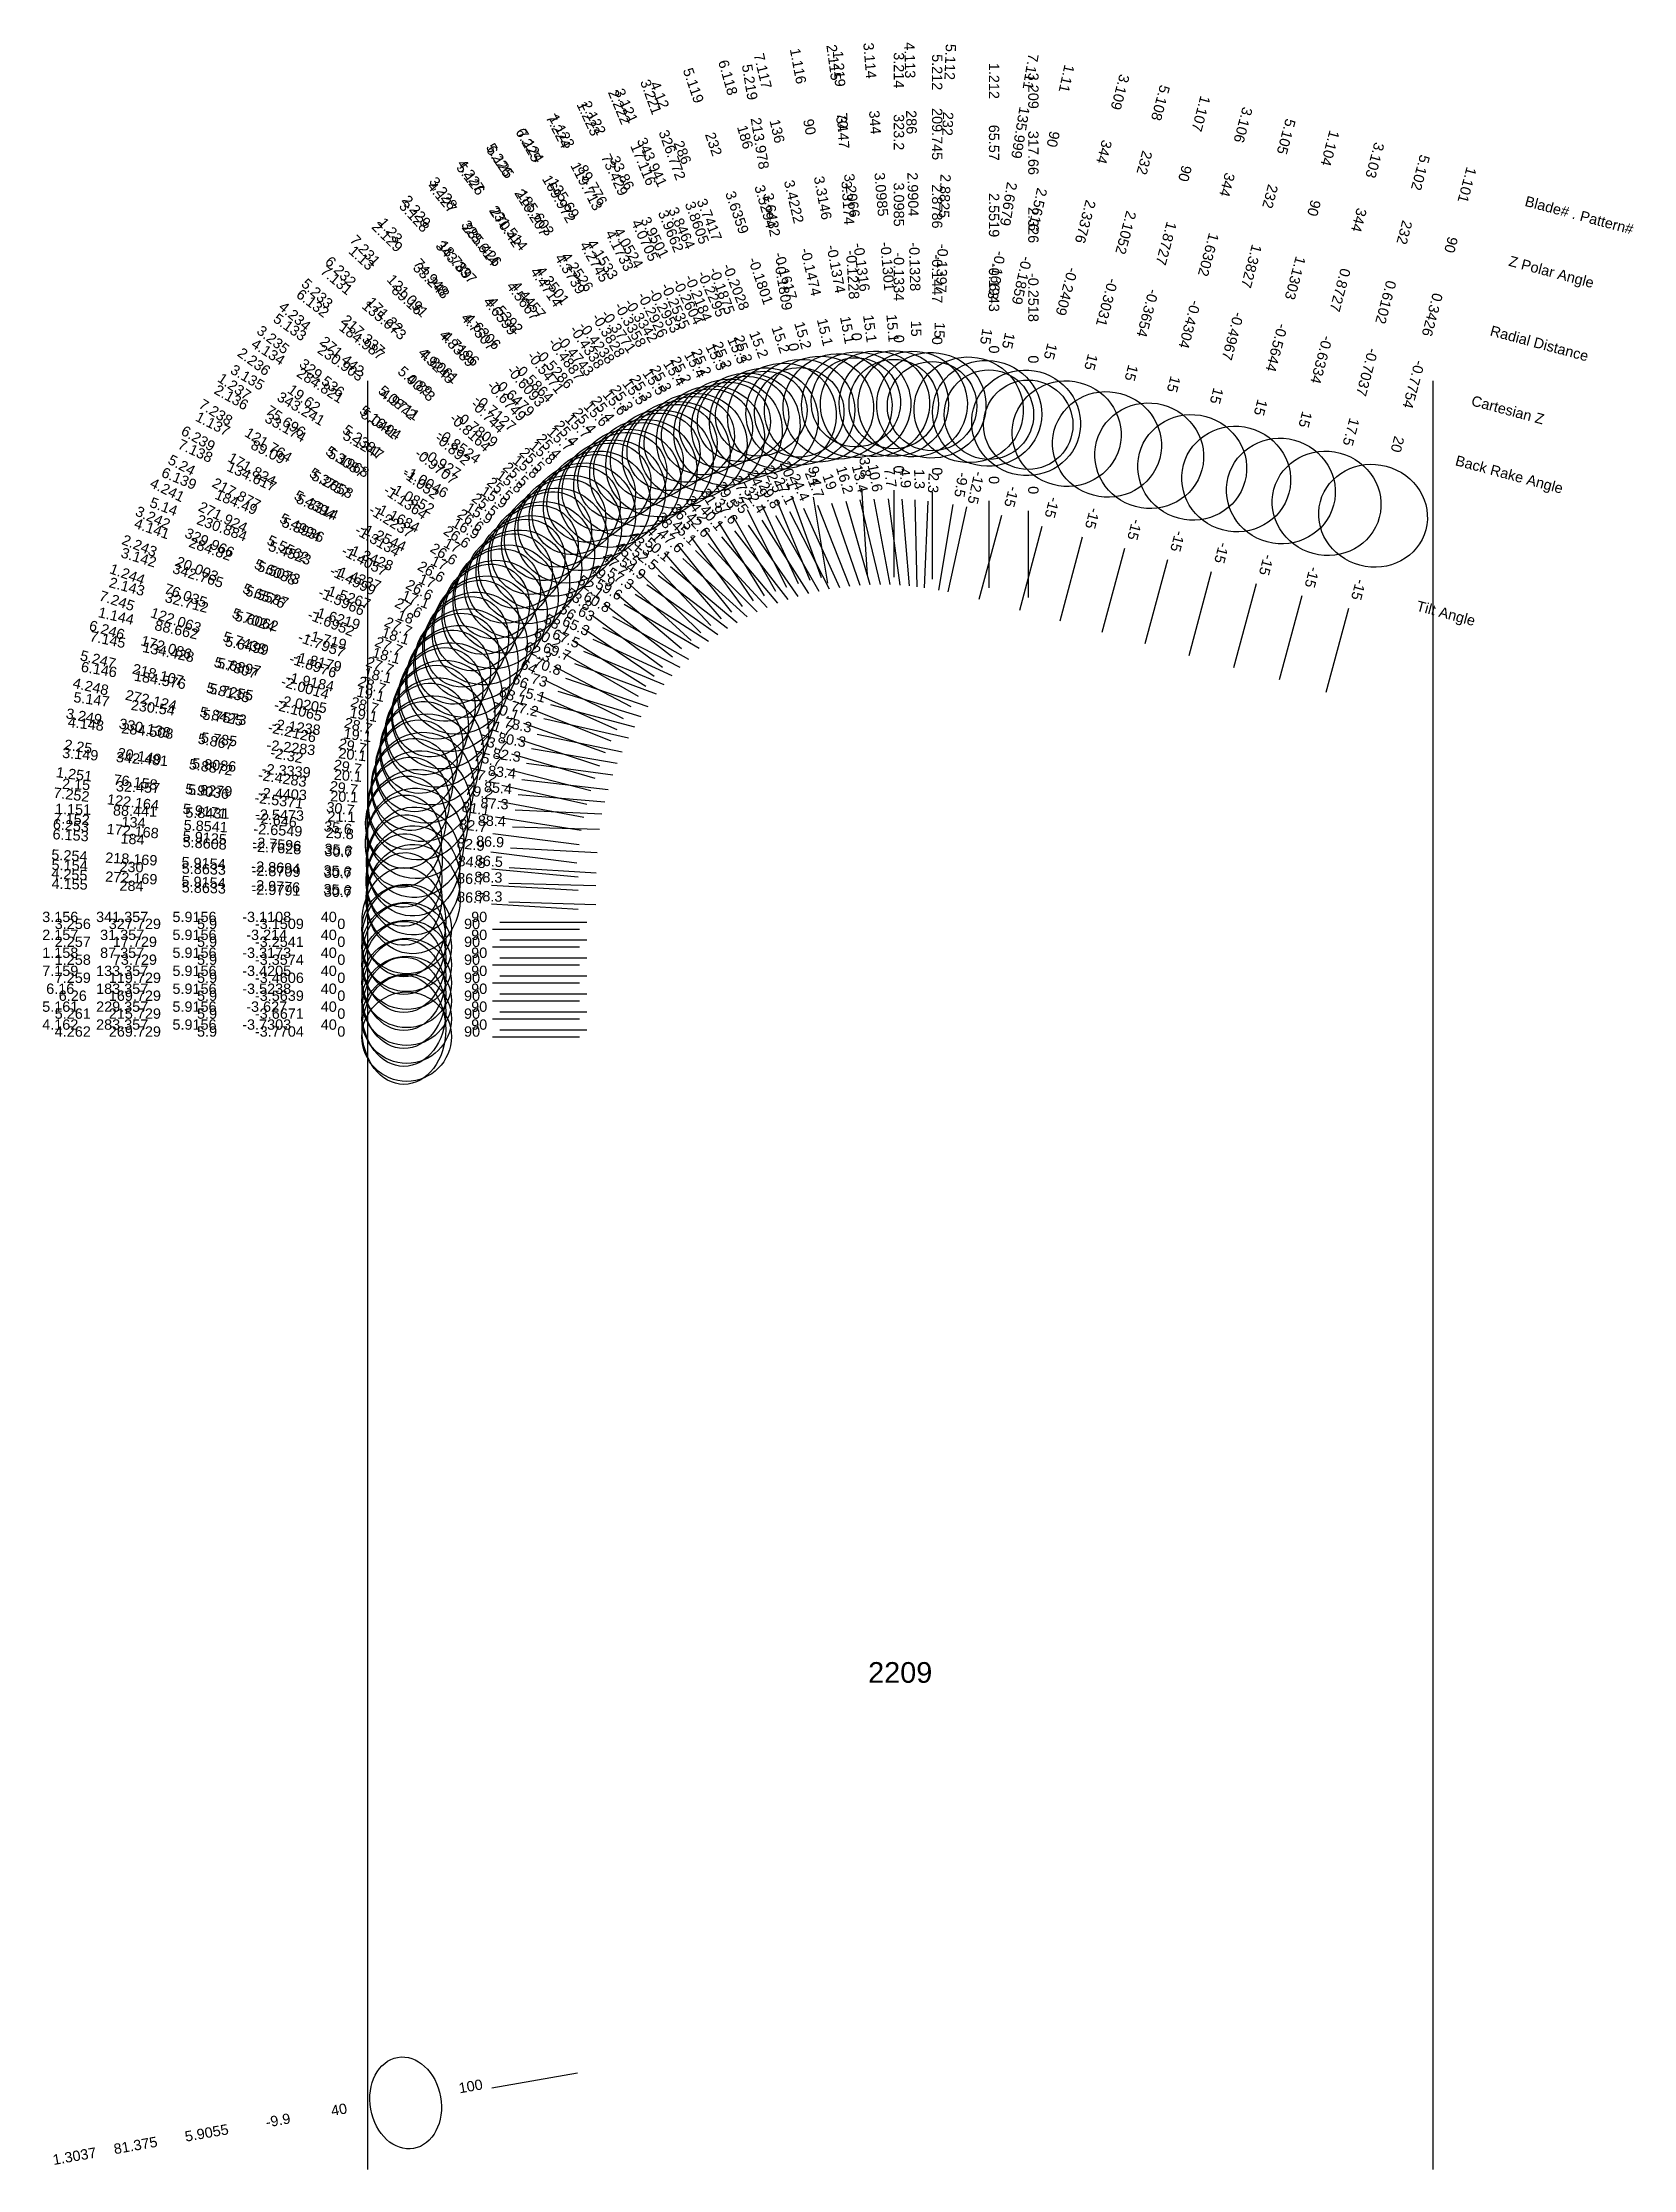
# Model space of a CAD drawing. Header units: inches. Extents: x 28 to 37.2, y 7.7 to 19.9.
import ezdxf
from ezdxf.enums import TextEntityAlignment as Align

# ---------------------------------------------------------------- set-up
doc = ezdxf.new("R2010")
doc.units = ezdxf.units.IN
doc.header["$MEASUREMENT"] = 0
for name, color, linetype, true_color in [('Blade_1', 30, 'Continuous', 0xff7f00), ('Blade_2', 7, 'Continuous', 0xcccc00), ('Blade_3', 7, 'Continuous', 0x00cc00), ('Blade_4', 7, 'Continuous', 0x00cccc), ('Blade_5', 7, 'Continuous', 0x0066cc), ('Blade_6', 190, 'Continuous', 0x7f00ff), ('Blade_7', 7, 'Continuous', 0xcc00cc)]:
    doc.layers.add(name, color=color, linetype=linetype, true_color=true_color)
doc.styles.get("Standard").update_dxf_attribs({"font": 'arial.ttf'})

msp = doc.modelspace()

# ---------------------------------------------------------------- linework, layer by layer
for p, q in [((29.875, 18), (29.875, 7.718)), ((36, 18), (36, 7.718))]:
    msp.add_line(p, q)
at = {"layer": 'Blade_1'}
for p, q in [((32.715, 17.384), (32.748, 16.885)), ((32.141, 17.29), (32.351, 16.836)), ((32.787, 17.32), (32.879, 16.829)), ((33.319, 17.276), (33.211, 16.788)), ((33.448, 17.311), (33.448, 16.811)), ((32.221, 17.226), (32.47, 16.792)), ((31.58, 17.011), (31.908, 16.633)), ((33.985, 17.102), (33.855, 16.619)), ((31.688, 16.98), (32.057, 16.643)), ((34.727, 16.903), (34.598, 16.42)), ((35.515, 16.692), (35.385, 16.209)), ((31.109, 16.582), (31.523, 16.302)), ((31.226, 16.582), (31.671, 16.355)), ((30.771, 16.033), (31.241, 15.863)), ((30.888, 16.06), (31.375, 15.949)), ((30.708, 15.437), (31.208, 15.423)), ((30.596, 15.399), (31.092, 15.335)), ((30.636, 14.683), (31.136, 14.683)), ((30.594, 14.643), (31.094, 14.643)), ((30.59, 8.187), (31.083, 8.274))]:
    msp.add_line(p, q, dxfattribs=at)
for centre, major_axis, ratio in [((32.685, 17.863), (0.309, 0.058), 0.96546), ((32.683, 17.877), (0.256, 0.017), 1), ((33.438, 17.814), (0.307, -0.068), 0.965926), ((31.948, 17.705), (0.273, 0.156), 0.964239), ((31.93, 17.747), (0.241, 0.112), 0.904725), ((33.448, 17.806), (0.257, 0), 1), ((34.127, 17.635), (0.303, -0.081), 0.965926), ((34.87, 17.436), (0.303, -0.081), 0.965926), ((31.28, 17.352), (0.212, 0.232), 0.962683), ((31.249, 17.391), (0.201, 0.175), 0.903265), ((35.657, 17.225), (0.303, -0.081), 0.939693), ((30.734, 16.832), (0.142, 0.28), 0.956502), ((30.691, 16.864), (0.149, 0.22), 0.894344), ((30.35, 16.182), (0.07, 0.306), 0.950365), ((30.298, 16.204), (0.091, 0.25), 0.885473), ((30.096, 15.463), (0.034, 0.264), 0.860063), ((30.157, 15.453), (0.009, 0.314), 0.933223), ((30.084, 14.683), (0, 0.314), 0.766045), ((30.1, 14.643), (0, 0.257), 1), ((30.094, 8.1), (-0.046, 0.262), 0.766045)]:
    msp.add_ellipse(centre, major_axis=major_axis, ratio=ratio, dxfattribs=at)
at = {"layer": 'Blade_2'}
for p, q in [((32.226, 17.316), (32.418, 16.854)), ((32.301, 17.249), (32.529, 16.804)), ((32.868, 17.322), (32.935, 16.826)), ((31.655, 17.06), (31.968, 16.67)), ((31.76, 17.025), (32.115, 16.672)), ((31.168, 16.651), (31.572, 16.355)), ((31.284, 16.645), (31.721, 16.401)), ((30.81, 16.117), (31.273, 15.93)), ((30.927, 16.139), (31.41, 16.011)), ((30.723, 15.534), (31.222, 15.511)), ((30.61, 15.494), (31.104, 15.417)), ((30.594, 14.746), (31.094, 14.746)), ((30.636, 14.786), (31.136, 14.786))]:
    msp.add_line(p, q, dxfattribs=at)
for centre, major_axis, ratio in [((32.793, 17.868), (0.311, 0.042), 0.965585), ((32.05, 17.74), (0.28, 0.143), 0.964442), ((32.034, 17.782), (0.246, 0.102), 0.904916), ((31.369, 17.414), (0.221, 0.223), 0.962912), ((31.34, 17.453), (0.207, 0.166), 0.90348), ((30.803, 16.915), (0.153, 0.274), 0.956707), ((30.762, 16.948), (0.157, 0.215), 0.894535), ((30.394, 16.281), (0.081, 0.303), 0.950508), ((30.342, 16.305), (0.099, 0.247), 0.885605), ((30.113, 15.572), (0.041, 0.263), 0.868645), ((30.172, 15.56), (0.015, 0.314), 0.939059), ((30.084, 14.786), (0, 0.314), 0.766045), ((30.1, 14.746), (0, 0.257), 1)]:
    msp.add_ellipse(centre, major_axis=major_axis, ratio=ratio, dxfattribs=at)
at = {"layer": 'Blade_3'}
for p, q in [((32.901, 17.372), (32.901, 16.872)), ((32.313, 17.34), (32.484, 16.87)), ((32.382, 17.268), (32.588, 16.813)), ((32.948, 17.32), (32.99, 16.822)), ((33.674, 17.254), (33.674, 16.754)), ((33.52, 17.226), (33.39, 16.743)), ((31.733, 17.106), (32.03, 16.704)), ((31.834, 17.066), (32.173, 16.698)), ((34.227, 17.037), (34.098, 16.554)), ((34.985, 16.834), (34.855, 16.351)), ((31.233, 16.72), (31.628, 16.413)), ((31.351, 16.716), (31.782, 16.463)), ((30.851, 16.199), (31.308, 15.996)), ((30.969, 16.217), (31.447, 16.07)), ((30.628, 15.585), (31.119, 15.492)), ((30.741, 15.622), (31.239, 15.581)), ((30.594, 14.849), (31.094, 14.849)), ((30.636, 14.889), (31.136, 14.889))]:
    msp.add_line(p, q, dxfattribs=at)
for centre, major_axis, ratio in [((32.154, 17.77), (0.286, 0.13), 0.964638), ((32.901, 17.87), (0.313, 0.027), 0.965693), ((32.901, 17.867), (0.257, 0), 1), ((32.139, 17.812), (0.25, 0.091), 0.905099), ((33.662, 17.759), (0.303, -0.081), 0.965926), ((33.674, 17.748), (0.257, 0), 1), ((34.37, 17.57), (0.303, -0.081), 0.965926), ((31.461, 17.471), (0.231, 0.213), 0.963141), ((31.433, 17.511), (0.214, 0.158), 0.903695), ((35.127, 17.367), (0.303, -0.081), 0.965926), ((30.875, 16.995), (0.159, 0.271), 0.961563), ((30.836, 17.029), (0.163, 0.21), 0.902214), ((30.441, 16.378), (0.092, 0.3), 0.950661), ((30.391, 16.403), (0.108, 0.243), 0.885748), ((30.133, 15.68), (0.05, 0.261), 0.868705), ((30.191, 15.666), (0.025, 0.313), 0.939125), ((30.084, 14.889), (0, 0.314), 0.766045), ((30.1, 14.849), (0, 0.257), 1)]:
    msp.add_ellipse(centre, major_axis=major_axis, ratio=ratio, dxfattribs=at)
at = {"layer": 'Blade_4'}
for p, q in [((32.462, 17.285), (32.647, 16.82)), ((33.022, 17.316), (33.034, 16.816)), ((31.811, 17.15), (32.092, 16.736)), ((31.91, 17.104), (32.232, 16.722)), ((31.298, 16.784), (31.68, 16.462)), ((31.414, 16.775), (31.835, 16.504)), ((30.896, 16.279), (31.345, 16.06)), ((31.014, 16.292), (31.486, 16.128)), ((30.648, 15.676), (31.136, 15.566)), ((30.763, 15.708), (31.259, 15.651)), ((30.587, 14.993), (31.086, 14.964)), ((30.688, 15.005), (31.188, 14.99)), ((30.594, 14.23), (31.094, 14.23)), ((30.636, 14.27), (31.136, 14.27))]:
    msp.add_line(p, q, dxfattribs=at)
for centre, major_axis, ratio in [((32.258, 17.797), (0.292, 0.116), 0.964825), ((33.01, 17.867), (0.314, 0.007), 0.965783), ((31.554, 17.526), (0.24, 0.202), 0.963368), ((31.529, 17.566), (0.22, 0.149), 0.903907), ((30.951, 17.073), (0.17, 0.264), 0.961781), ((30.913, 17.108), (0.171, 0.203), 0.902418), ((30.493, 16.473), (0.103, 0.297), 0.950824), ((30.444, 16.5), (0.117, 0.239), 0.8859), ((30.157, 15.787), (0.059, 0.259), 0.868778), ((30.215, 15.772), (0.036, 0.312), 0.939203), ((30.085, 15.022), (0.015, 0.266), 0.813452), ((30.137, 15.021), (0.009, 0.314), 0.859999), ((30.084, 14.27), (0, 0.314), 0.766045), ((30.1, 14.23), (0, 0.257), 1)]:
    msp.add_ellipse(centre, major_axis=major_axis, ratio=ratio, dxfattribs=at)
at = {"layer": 'Blade_5'}
for p, q in [((32.437, 17.331), (32.519, 16.838)), ((32.543, 17.298), (32.706, 16.826)), ((33.096, 17.309), (33.076, 16.81)), ((33.121, 17.361), (33.121, 16.861)), ((31.892, 17.189), (32.156, 16.765)), ((31.986, 17.139), (32.291, 16.743)), ((33.752, 17.164), (33.623, 16.681)), ((34.475, 16.971), (34.345, 16.488)), ((31.365, 16.845), (31.735, 16.508)), ((31.48, 16.83), (31.889, 16.543)), ((35.247, 16.764), (35.118, 16.281)), ((30.946, 16.36), (31.389, 16.128)), ((31.065, 16.375), (31.534, 16.202)), ((30.789, 15.803), (31.285, 15.736)), ((30.674, 15.769), (31.159, 15.645)), ((30.587, 15.101), (31.086, 15.072)), ((30.688, 15.113), (31.188, 15.099)), ((30.594, 14.333), (31.094, 14.333)), ((30.636, 14.373), (31.136, 14.373))]:
    msp.add_line(p, q, dxfattribs=at)
for centre, major_axis, ratio in [((32.364, 17.82), (0.297, 0.102), 0.965002), ((33.117, 17.86), (0.314, -0.012), 0.965852), ((33.121, 17.855), (0.257, 0), 1), ((32.357, 17.819), (0.254, 0.042), 1), ((33.895, 17.697), (0.303, -0.081), 0.965926), ((31.65, 17.576), (0.249, 0.191), 0.963592), ((31.626, 17.617), (0.226, 0.14), 0.904118), ((34.617, 17.503), (0.303, -0.081), 0.965926), ((35.39, 17.296), (0.303, -0.081), 0.953717), ((31.029, 17.148), (0.181, 0.257), 0.962002), ((30.993, 17.184), (0.179, 0.197), 0.902626), ((30.548, 16.566), (0.109, 0.295), 0.955927), ((30.501, 16.594), (0.124, 0.236), 0.893806), ((30.187, 15.893), (0.066, 0.258), 0.877135), ((30.243, 15.876), (0.042, 0.311), 0.944796), ((30.137, 15.129), (0.009, 0.314), 0.859999), ((30.085, 15.131), (0.015, 0.266), 0.813452), ((30.084, 14.373), (0, 0.314), 0.766045), ((30.1, 14.333), (0, 0.257), 1)]:
    msp.add_ellipse(centre, major_axis=major_axis, ratio=ratio, dxfattribs=at)
at = {"layer": 'Blade_6'}
for p, q in [((32.625, 17.309), (32.764, 16.829)), ((31.974, 17.226), (32.22, 16.791)), ((32.064, 17.171), (32.35, 16.761)), ((31.434, 16.903), (31.791, 16.552)), ((31.547, 16.883), (31.944, 16.579)), ((30.998, 16.436), (31.432, 16.188)), ((31.116, 16.447), (31.578, 16.255)), ((30.703, 15.857), (31.182, 15.717)), ((30.818, 15.887), (31.311, 15.802)), ((30.589, 15.195), (31.087, 15.149)), ((30.69, 15.203), (31.189, 15.172)), ((30.594, 14.436), (31.094, 14.436)), ((30.636, 14.476), (31.136, 14.476))]:
    msp.add_line(p, q, dxfattribs=at)
for centre, major_axis, ratio in [((32.471, 17.838), (0.302, 0.088), 0.965168), ((31.747, 17.623), (0.257, 0.18), 0.963812), ((31.725, 17.664), (0.231, 0.131), 0.904325), ((31.11, 17.219), (0.191, 0.249), 0.962227), ((31.075, 17.256), (0.186, 0.19), 0.902837), ((30.606, 16.657), (0.12, 0.29), 0.956111), ((30.561, 16.687), (0.132, 0.231), 0.893978), ((30.274, 15.979), (0.053, 0.31), 0.944902), ((30.219, 15.999), (0.075, 0.255), 0.877233), ((30.139, 15.237), (0.019, 0.313), 0.860008), ((30.088, 15.24), (0.024, 0.265), 0.813461), ((30.1, 14.436), (0, 0.257), 1), ((30.084, 14.476), (0, 0.314), 0.766045)]:
    msp.add_ellipse(centre, major_axis=major_axis, ratio=ratio, dxfattribs=at)
at = {"layer": 'Blade_7'}
for p, q in [((32.057, 17.26), (32.285, 16.815)), ((32.706, 17.316), (32.822, 16.83)), ((33.241, 17.29), (33.158, 16.797)), ((32.142, 17.2), (32.41, 16.778)), ((31.506, 16.958), (31.849, 16.594)), ((31.617, 16.933), (32, 16.612)), ((31.052, 16.51), (31.476, 16.246)), ((31.17, 16.515), (31.624, 16.306)), ((30.734, 15.944), (31.209, 15.787)), ((30.85, 15.969), (31.34, 15.867)), ((30.583, 15.292), (31.079, 15.23)), ((30.697, 15.315), (31.196, 15.288)), ((30.636, 14.579), (31.136, 14.579)), ((30.594, 14.539), (31.094, 14.539))]:
    msp.add_line(p, q, dxfattribs=at)
for centre, major_axis, ratio in [((32.578, 17.853), (0.305, 0.073), 0.965321), ((33.332, 17.834), (0.31, -0.052), 0.965924), ((31.847, 17.666), (0.265, 0.168), 0.964028), ((31.827, 17.707), (0.237, 0.122), 0.904527), ((31.194, 17.287), (0.202, 0.241), 0.962454), ((31.161, 17.325), (0.194, 0.182), 0.903051), ((30.669, 16.746), (0.131, 0.285), 0.956302), ((30.624, 16.776), (0.141, 0.226), 0.894156), ((30.31, 16.082), (0.064, 0.307), 0.94502), ((30.256, 16.102), (0.084, 0.253), 0.877343), ((30.146, 15.345), (0.017, 0.314), 0.900033), ((30.083, 15.354), (0.033, 0.264), 0.813481), ((30.1, 14.539), (0, 0.257), 1), ((30.084, 14.579), (0, 0.314), 0.766045)]:
    msp.add_ellipse(centre, major_axis=major_axis, ratio=ratio, dxfattribs=at)

# ---------------------------------------------------------------- texts
for s, height, p in [('Blade# . Pattern#', 0.05937, (36.533, 19.036)), ('Z Polar Angle', 0.05937, (36.44, 18.692)), ('Radial Distance', 0.05937, (36.333, 18.291)), ('Cartesian Z', 0.05937, (36.225, 17.889)), ('Back Rake Angle', 0.05937, (36.133, 17.545)), ('Tilt Angle', 0.0594, (35.909, 16.709))]:
    msp.add_text(s, height=height, rotation=345).set_placement(p, align=Align.MIDDLE_LEFT)
msp.add_text('2209', height=0.1187).set_placement((32.938, 10.575), align=Align.MIDDLE_CENTER)
at = {"layer": 'Blade_1'}
for s, rotation, p in [('1.116', 280.593, (32.322, 19.805)), ('1.219', 273.75, (32.557, 19.793)), ('1.212', 270, (33.448, 19.725)), ('1.11', 257.5, (33.866, 19.744)), ('1.223', 294.8518, (31.119, 19.496)), ('1.107', 255, (34.639, 19.544)), ('1.123', 299.7602, (30.967, 19.421)), ('90', 280.593, (32.388, 19.455)), ('70.47', 273.75, (32.58, 19.437)), ('65.57', 270, (33.448, 19.369)), ('90', 257.5, (33.789, 19.396)), ('1.104', 255, (35.381, 19.345)), ('89.776', 299.7602, (31.143, 19.111)), ('73.429', 294.8518, (31.269, 19.173)), ('90', 255, (34.547, 19.2)), ('1.101', 255, (36.169, 19.134)), ('3.3146', 280.593, (32.464, 19.047)), ('3.3174', 273.75, (32.608, 19.022)), ('2.5519', 270, (33.448, 18.953)), ('2.5616', 257.5, (33.699, 18.99)), ('90', 255, (35.289, 19.001)), ('1.23', 310.9995, (29.984, 18.846)), ('4.0524', 299.7602, (31.35, 18.75)), ('4.0705', 294.8518, (31.443, 18.796)), ('1.8727', 255, (34.439, 18.798)), ('1.13', 317.6085, (29.821, 18.685)), ('74.948', 310.9995, (30.218, 18.577)), ('-0.1374', 280.593, (32.54, 18.638)), ('-0.1228', 273.75, (32.635, 18.608)), ('-0.1859', 257.5, (33.609, 18.584)), ('1.1303', 255, (35.181, 18.599)), ('90', 255, (36.077, 18.79)), ('-0.1943', 270, (33.448, 18.538)), ('89.16', 317.6085, (30.084, 18.444)), ('-0.2953', 299.7602, (31.556, 18.39)), ('-0.2535', 294.8518, (31.618, 18.419)), ('-0.3654', 255, (34.332, 18.397)), ('0.3426', 255, (35.969, 18.388)), ('4.7507', 310.9995, (30.491, 18.264)), ('15.1', 280.593, (32.606, 18.288)), ('4.7196', 317.6085, (30.391, 18.164)), ('0', 273.75, (32.658, 18.252)), ('15', 257.5, (33.532, 18.237)), ('-0.5644', 255, (35.074, 18.198)), ('15.4', 299.7602, (31.733, 18.08)), ('25.2', 294.8518, (31.768, 18.096)), ('0', 270, (33.448, 18.181)), ('-0.7754', 255, (35.862, 17.987)), ('1.237', 325.9658, (29.093, 17.943)), ('-0.6479', 317.6085, (30.698, 17.884)), ('-0.6093', 310.9995, (30.763, 17.95)), ('15', 255, (34.239, 18.053)), ('75.696', 325.9658, (29.388, 17.744)), ('15', 255, (34.982, 17.854)), ('1.137', 333.0492, (28.972, 17.727)), ('25.4', 310.9995, (30.997, 17.681)), ('89.09', 333.0492, (29.29, 17.566)), ('5.3087', 325.9658, (29.733, 17.511)), ('15.7', 317.6085, (30.961, 17.644)), ('20', 255, (35.769, 17.643)), ('24.9', 294.8518, (32.091, 17.397)), ('3.8', 273.75, (32.707, 17.502)), ('10.6', 280.593, (32.765, 17.437)), ('5.2658', 333.0492, (29.66, 17.378)), ('-1.1364', 325.9658, (30.077, 17.278)), ('29.8', 299.7602, (32.162, 17.329)), ('-12.5', 257.5, (33.345, 17.392)), ('0', 270, (33.448, 17.43)), ('-1.1684', 333.0492, (30.031, 17.189)), ('-15', 255, (34.015, 17.217)), ('26.6', 325.9658, (30.373, 17.079)), ('41', 310.9995, (31.502, 17.1)), ('47.6', 317.6085, (31.6, 17.06)), ('17', 333.0492, (30.348, 17.028)), ('-15', 255, (34.758, 17.018)), ('1.244', 340.1051, (28.484, 16.861)), ('76.035', 340.1051, (28.819, 16.739)), ('-15', 255, (35.545, 16.807)), ('1.144', 347.206, (28.423, 16.62)), ('5.7024', 340.1051, (29.21, 16.598)), ('56', 325.9658, (31.01, 16.648)), ('63', 333.0492, (31.12, 16.635)), ('88.662', 347.206, (28.77, 16.541)), ('5.6499', 347.206, (29.175, 16.449)), ('-1.7957', 340.1051, (29.601, 16.456)), ('-1.8179', 347.206, (29.581, 16.357)), ('27.7', 340.1051, (29.936, 16.335)), ('18.1', 347.206, (29.928, 16.278)), ('70.1', 340.1051, (30.659, 16.073)), ('77.2', 347.206, (30.772, 16.086)), ('1.251', 352.6535, (28.184, 15.709)), ('76.158', 352.6535, (28.537, 15.664)), ('5.9036', 352.6535, (28.949, 15.611)), ('1.151', 358.4075, (28.181, 15.508)), ('88.441', 358.4075, (28.537, 15.498)), ('5.8431', 358.4075, (28.953, 15.486)), ('-2.5371', 352.6535, (29.362, 15.558)), ('-2.5473', 358.4075, (29.368, 15.475)), ('30.7', 352.6535, (29.715, 15.512)), ('21.1', 358.4075, (29.724, 15.465)), ('82.7', 352.6535, (30.478, 15.414)), ('88.4', 358.4075, (30.589, 15.441)), ('1.158', 360, (28.108, 14.683)), ('1.258', 360, (28.18, 14.643)), ('87.357', 360, (28.464, 14.683)), ('73.729', 360, (28.537, 14.643)), ('5.9156', 360, (28.88, 14.683)), ('5.9', 360, (28.952, 14.643)), ('-3.3173', 360, (29.295, 14.683)), ('-3.3574', 360, (29.368, 14.643)), ('40', 360, (29.652, 14.683)), ('0', 360, (29.724, 14.643)), ('90', 360, (30.476, 14.643)), ('90', 360, (30.517, 14.683)), ('100', 10, (30.473, 8.167)), ('40', 10, (29.716, 8.033)), ('5.9055', 10, (28.955, 7.899)), ('-9.9', 10, (29.365, 7.971)), ('1.3037', 10, (28.195, 7.765)), ('81.375', 10, (28.546, 7.827))]:
    msp.add_text(s, height=0.0594, rotation=rotation, dxfattribs=at).set_placement(p, align=Align.CENTER)
at = {"layer": 'Blade_2'}
for s, rotation, p in [('2.115', 277.7414, (32.527, 19.827)), ('2.122', 297.1005, (31.149, 19.499)), ('2.222', 292.48, (31.296, 19.564)), ('34', 277.7414, (32.575, 19.474)), ('17.116', 292.48, (31.433, 19.234)), ('33.86', 297.1005, (31.312, 19.182)), ('3.2066', 277.7414, (32.631, 19.062)), ('2.229', 308.7411, (30.133, 18.957)), ('3.9662', 292.48, (31.592, 18.85)), ('2.129', 315.1395, (29.968, 18.808)), ('3.9501', 297.1005, (31.501, 18.812)), ('18.789', 308.7411, (30.356, 18.679)), ('-0.1316', 277.7414, (32.687, 18.65)), ('33.248', 315.1395, (30.221, 18.556)), ('-0.2184', 292.48, (31.75, 18.466)), ('4.6599', 308.7411, (30.616, 18.355)), ('-0.2604', 297.1005, (31.69, 18.442)), ('4.6306', 315.1395, (30.516, 18.263)), ('15.1', 277.7414, (32.735, 18.297)), ('25.2', 292.48, (31.887, 18.137)), ('2.236', 323.814, (29.205, 18.087)), ('-0.5471', 308.7411, (30.876, 18.031)), ('15.3', 297.1005, (31.853, 18.125)), ('2.136', 330.7666, (29.078, 17.88)), ('-0.5864', 315.1395, (30.81, 17.97)), ('19.62', 323.814, (29.493, 17.876)), ('33.174', 330.7666, (29.389, 17.706)), ('5.2381', 323.814, (29.828, 17.631)), ('15.7', 315.1395, (31.063, 17.719)), ('25.4', 308.7411, (31.099, 17.753)), ('5.1968', 330.7666, (29.752, 17.503)), ('22.5', 292.48, (32.181, 17.426)), ('7.7', 277.7414, (32.852, 17.44)), ('-1.0852', 330.7666, (30.115, 17.3)), ('-1.052', 323.814, (30.164, 17.385)), ('27.1', 297.1005, (32.247, 17.354)), ('26.6', 323.814, (30.451, 17.175)), ('38.7', 308.7411, (31.581, 17.153)), ('16.9', 330.7666, (30.426, 17.126)), ('45.1', 315.1395, (31.676, 17.108)), ('2.243', 338.0731, (28.553, 17.025)), ('20.003', 338.0731, (28.884, 16.892)), ('2.143', 345.1031, (28.484, 16.789)), ('32.712', 345.1031, (28.828, 16.698)), ('5.6576', 338.0731, (29.269, 16.737)), ('53.8', 323.814, (31.072, 16.721)), ('60.8', 330.7666, (31.181, 16.703)), ('5.6062', 345.1031, (29.23, 16.591)), ('-1.6952', 338.0731, (29.655, 16.581)), ('-1.719', 345.1031, (29.631, 16.484)), ('27.7', 338.0731, (29.986, 16.448)), ('18.1', 345.1031, (29.976, 16.392)), ('68.1', 338.0731, (30.699, 16.161)), ('75.1', 345.1031, (30.812, 16.17)), ('2.25', 351.1226, (28.207, 15.869)), ('20.149', 351.1226, (28.559, 15.814)), ('5.8872', 351.1226, (28.97, 15.75)), ('2.15', 357.3434, (28.198, 15.651)), ('32.457', 357.3434, (28.554, 15.635)), ('5.8279', 357.3434, (28.969, 15.616)), ('-2.4283', 351.1226, (29.381, 15.686)), ('-2.4403', 357.3434, (29.384, 15.596)), ('29.7', 351.1226, (29.733, 15.631)), ('20.1', 357.3434, (29.74, 15.58)), ('81.1', 351.1226, (30.493, 15.512)), ('87.3', 357.3434, (30.604, 15.54)), ('2.157', 360, (28.108, 14.786)), ('2.257', 360, (28.18, 14.746)), ('31.357', 360, (28.464, 14.786)), ('17.729', 360, (28.537, 14.746)), ('5.9156', 360, (28.88, 14.786)), ('5.9', 360, (28.952, 14.746)), ('-3.214', 360, (29.295, 14.786)), ('-3.2541', 360, (29.368, 14.746)), ('40', 360, (29.652, 14.786)), ('0', 360, (29.724, 14.746)), ('90', 360, (30.476, 14.746)), ('90', 360, (30.517, 14.786))]:
    msp.add_text(s, height=0.0594, rotation=rotation, dxfattribs=at).set_placement(p, align=Align.CENTER)
at = {"layer": 'Blade_3'}
for s, rotation, p in [('3.114', 274.8535, (32.734, 19.839)), ('3.214', 270, (32.901, 19.786)), ('3.221', 290.1032, (31.477, 19.623)), ('3.209', 270, (33.674, 19.668)), ('3.109', 255, (34.174, 19.668)), ('3.121', 294.4243, (31.336, 19.57)), ('3.106', 255, (34.881, 19.479)), ('326.772', 290.1032, (31.599, 19.289)), ('344', 274.8535, (32.764, 19.484)), ('323.2', 270, (32.901, 19.43)), ('343.941', 294.4243, (31.484, 19.246)), ('317.66', 270, (33.674, 19.311)), ('344', 255, (34.082, 19.324)), ('3.103', 255, (35.639, 19.276)), ('3.228', 306.4582, (30.287, 19.062)), ('3.0985', 274.8535, (32.8, 19.07)), ('3.0985', 270, (32.901, 19.014)), ('344', 255, (34.789, 19.135)), ('3.128', 312.6354, (30.122, 18.925)), ('3.8464', 294.4243, (31.655, 18.867)), ('3.8605', 290.1032, (31.742, 18.899)), ('2.326', 270, (33.674, 18.896)), ('2.3376', 255, (33.974, 18.923)), ('344', 255, (35.547, 18.932)), ('328.614', 306.4582, (30.499, 18.776)), ('1.6302', 255, (34.682, 18.733)), ('343.337', 312.6354, (30.363, 18.663)), ('-0.1301', 274.8535, (32.835, 18.656)), ('-0.1334', 270, (32.901, 18.599)), ('-0.2295', 294.4243, (31.827, 18.489)), ('-0.1875', 290.1032, (31.885, 18.508)), ('-0.2518', 270, (33.674, 18.48)), ('-0.2409', 255, (33.867, 18.521)), ('0.8727', 255, (35.439, 18.53)), ('4.5392', 312.6354, (30.645, 18.358)), ('4.5667', 306.4582, (30.746, 18.442)), ('15.1', 274.8535, (32.865, 18.301)), ('-0.4304', 255, (34.574, 18.332)), ('3.235', 322.097, (29.314, 18.214)), ('-0.4887', 306.4582, (30.993, 18.107)), ('15.3', 294.4243, (31.975, 18.165)), ('25.2', 290.1032, (32.007, 18.174)), ('0', 270, (32.901, 18.242)), ('-0.6334', 255, (35.332, 18.129)), ('329.536', 322.097, (29.595, 17.995)), ('-0.5286', 312.6354, (30.926, 18.052)), ('0', 270, (33.674, 18.124)), ('15', 255, (33.774, 18.177)), ('3.135', 329.6085, (29.17, 17.995)), ('15', 255, (34.482, 17.988)), ('343.241', 329.6085, (29.478, 17.815)), ('5.1641', 322.097, (29.923, 17.74)), ('15.6', 312.6354, (31.168, 17.79)), ('25.4', 306.4582, (31.205, 17.821)), ('15', 255, (35.239, 17.785)), ('5.1247', 329.6085, (29.836, 17.605)), ('-1.0046', 329.6085, (30.195, 17.395)), ('-0.9707', 322.097, (30.251, 17.485)), ('20.1', 290.1032, (32.272, 17.451)), ('0', 270, (32.901, 17.491)), ('4.9', 274.8535, (32.938, 17.439)), ('24.4', 294.4243, (32.333, 17.376)), ('-15', 255, (33.55, 17.341)), ('0', 270, (33.674, 17.372)), ('3.242', 336.0162, (28.629, 17.187)), ('15.9', 329.6085, (30.502, 17.214)), ('25.5', 322.097, (30.532, 17.266)), ('36.5', 306.4582, (31.662, 17.202)), ('329.966', 336.0162, (28.955, 17.043)), ('42.6', 312.6354, (31.754, 17.153)), ('-15', 255, (34.258, 17.152)), ('3.142', 342.9683, (28.551, 16.957)), ('-15', 255, (35.015, 16.949)), ('342.765', 342.9683, (28.892, 16.853)), ('5.6088', 336.0162, (29.334, 16.874)), ('52.1', 322.097, (31.139, 16.793)), ('5.5587', 342.9683, (29.289, 16.731)), ('-1.5966', 336.0162, (29.714, 16.705)), ('59.6', 329.6085, (31.249, 16.776)), ('-1.6219', 342.9683, (29.687, 16.609)), ('27.7', 336.0162, (30.04, 16.56)), ('18.1', 342.9683, (30.028, 16.505)), ('66', 336.0162, (30.743, 16.247)), ('73', 342.9683, (30.855, 16.251)), ('3.249', 349.1855, (28.239, 16.042)), ('330.138', 349.1855, (28.589, 15.975)), ('5.867', 349.1855, (28.997, 15.897)), ('3.149', 355.3797, (28.221, 15.825)), ('342.481', 355.3797, (28.576, 15.797)), ('5.8086', 355.3797, (28.991, 15.763)), ('-2.3339', 355.3797, (29.405, 15.73)), ('-2.32', 349.1855, (29.405, 15.819)), ('29.7', 349.1855, (29.755, 15.752)), ('20.1', 355.3797, (29.76, 15.701)), ('79.2', 349.1855, (30.511, 15.608)), ('85.4', 355.3797, (30.623, 15.631)), ('3.156', 360, (28.108, 14.889)), ('341.357', 360, (28.464, 14.889)), ('5.9156', 360, (28.88, 14.889)), ('-3.1108', 360, (29.295, 14.889)), ('40', 360, (29.652, 14.889)), ('90', 360, (30.517, 14.889)), ('3.256', 360, (28.18, 14.849)), ('327.729', 360, (28.537, 14.849)), ('5.9', 360, (28.952, 14.849)), ('-3.1509', 360, (29.368, 14.849)), ('0', 360, (29.724, 14.849)), ('90', 360, (30.476, 14.849))]:
    msp.add_text(s, height=0.0594, rotation=rotation, dxfattribs=at).set_placement(p, align=Align.CENTER)
at = {"layer": 'Blade_4'}
for s, rotation, p in [('4.113', 271.3082, (32.964, 19.843)), ('4.12', 291.7113, (31.527, 19.633)), ('286', 271.3082, (32.973, 19.487)), ('286', 291.7113, (31.659, 19.303)), ('4.227', 304.1705, (30.445, 19.162)), ('4.127', 310.1161, (30.281, 19.037)), ('2.9904', 271.3082, (32.982, 19.072)), ('270.42', 304.1705, (30.646, 18.867)), ('3.7417', 291.7113, (31.813, 18.916)), ('285.426', 310.1161, (30.51, 18.765)), ('-0.1328', 271.3082, (32.992, 18.656)), ('4.4714', 304.1705, (30.879, 18.523)), ('-0.2028', 291.7113, (31.966, 18.53)), ('4.4457', 310.1161, (30.778, 18.447)), ('4.234', 319.9032, (29.438, 18.35)), ('4.134', 327.2535, (29.288, 18.142)), ('271.442', 319.9032, (29.71, 18.121)), ('-0.4743', 310.1161, (31.046, 18.129)), ('-0.4338', 304.1705, (31.112, 18.179)), ('15.2', 291.7113, (32.098, 18.199)), ('15', 271.3082, (33, 18.3)), ('284.821', 327.2535, (29.588, 17.949)), ('5.0872', 319.9032, (30.028, 17.853)), ('25.3', 304.1705, (31.313, 17.885)), ('15.6', 310.1161, (31.275, 17.857)), ('5.0494', 327.2535, (29.937, 17.725)), ('-0.892', 319.9032, (30.346, 17.585)), ('-0.927', 327.2535, (30.287, 17.5)), ('1.3', 271.3082, (33.019, 17.435)), ('4.241', 333.9543, (28.711, 17.347)), ('15.9', 327.2535, (30.587, 17.307)), ('25.5', 319.9032, (30.618, 17.356)), ('21.7', 291.7113, (32.418, 17.395)), ('271.924', 333.9543, (29.031, 17.191)), ('34.2', 304.1705, (31.745, 17.248)), ('40.1', 310.1161, (31.833, 17.195)), ('4.141', 340.8215, (28.626, 17.123)), ('284.82', 340.8215, (28.962, 17.006)), ('5.5562', 333.9543, (29.405, 17.008)), ('5.5073', 340.8215, (29.355, 16.869)), ('-1.4999', 333.9543, (29.778, 16.826)), ('49.9', 319.9032, (31.207, 16.86)), ('57.3', 327.2535, (31.315, 16.839)), ('-1.5267', 340.8215, (29.747, 16.732)), ('27.6', 333.9543, (30.098, 16.669)), ('18', 340.8215, (30.084, 16.615)), ('64', 333.9543, (30.79, 16.331)), ('70.8', 340.8215, (30.901, 16.331)), ('4.248', 347.2244, (28.277, 16.214)), ('272.124', 347.2244, (28.624, 16.135)), ('4.148', 353.3866, (28.252, 15.999)), ('284.508', 353.3866, (28.606, 15.958)), ('5.8425', 347.2244, (29.029, 16.043)), ('-2.2126', 347.2244, (29.435, 15.951)), ('5.785', 353.3866, (29.018, 15.91)), ('-2.2283', 353.3866, (29.431, 15.863)), ('29.7', 347.2244, (29.782, 15.872)), ('20.1', 353.3866, (29.785, 15.822)), ('77.2', 347.2244, (30.533, 15.702)), ('83.4', 353.3866, (30.645, 15.722)), ('4.255', 356.6814, (28.159, 15.134)), ('272.169', 356.6814, (28.515, 15.113)), ('4.155', 358.3426, (28.161, 15.078)), ('284', 358.3426, (28.517, 15.068)), ('5.9154', 356.6814, (28.93, 15.089)), ('5.8633', 358.3426, (28.933, 15.056)), ('-2.9776', 356.6814, (29.345, 15.065)), ('-2.9791', 358.3426, (29.348, 15.044)), ('35.6', 356.6814, (29.7, 15.045)), ('30.7', 358.3426, (29.704, 15.033)), ('86.7', 356.6814, (30.469, 15)), ('88.3', 358.3426, (30.569, 15.008)), ('4.162', 360, (28.108, 14.27)), ('283.357', 360, (28.464, 14.27)), ('5.9156', 360, (28.88, 14.27)), ('-3.7303', 360, (29.295, 14.27)), ('40', 360, (29.652, 14.27)), ('90', 360, (30.517, 14.27)), ('4.262', 360, (28.18, 14.23)), ('269.729', 360, (28.537, 14.23)), ('5.9', 360, (28.952, 14.23)), ('-3.7704', 360, (29.368, 14.23)), ('0', 360, (29.724, 14.23)), ('90', 360, (30.476, 14.23))]:
    msp.add_text(s, height=0.0594, rotation=rotation, dxfattribs=at).set_placement(p, align=Align.CENTER)
at = {"layer": 'Blade_5'}
for s, rotation, p in [('5.112', 267.7336, (33.196, 19.835)), ('5.219', 279.38, (32.044, 19.713)), ('5.212', 270, (33.121, 19.775)), ('5.119', 288.9778, (31.721, 19.689)), ('5.108', 255, (34.406, 19.606)), ('213.978', 279.38, (32.102, 19.361)), ('209.745', 270, (33.121, 19.419)), ('232', 267.7336, (33.182, 19.479)), ('5.105', 255, (35.129, 19.412)), ('5.226', 301.8581, (30.608, 19.255)), ('232', 288.9778, (31.837, 19.352)), ('232', 255, (34.314, 19.262)), ('5.126', 307.5611, (30.445, 19.143)), ('5.102', 255, (35.901, 19.205)), ('216.207', 301.8581, (30.796, 18.953)), ('3.6359', 288.9778, (31.972, 18.959)), ('3.6432', 279.38, (32.17, 18.951)), ('2.8786', 270, (33.121, 19.003)), ('2.8825', 267.7336, (33.165, 19.064)), ('232', 255, (35.037, 19.068)), ('231.514', 307.5611, (30.662, 18.861)), ('2.1052', 255, (34.207, 18.86)), ('232', 255, (35.809, 18.861)), ('4.3739', 301.8581, (31.016, 18.6)), ('-0.1447', 270, (33.121, 18.587)), ('-0.1397', 267.7336, (33.149, 18.649)), ('1.3827', 255, (34.929, 18.667)), ('5.233', 317.705, (29.566, 18.481)), ('4.3501', 307.5611, (30.916, 18.531)), ('-0.1801', 288.9778, (32.108, 18.566)), ('-0.1809', 279.38, (32.237, 18.541)), ('-0.3031', 255, (34.099, 18.459)), ('0.6102', 255, (35.702, 18.46)), ('5.133', 324.885, (29.412, 18.285)), ('217.337', 317.705, (29.83, 18.242)), ('-0.3828', 301.8581, (31.235, 18.247)), ('-0.4967', 255, (34.822, 18.265)), ('-0.4238', 307.5611, (31.169, 18.202)), ('15.2', 288.9778, (32.223, 18.229)), ('0', 270, (33.121, 18.231)), ('15', 267.7336, (33.135, 18.293)), ('230.903', 324.885, (29.704, 18.08)), ('0', 279.38, (32.296, 18.19)), ('15', 255, (34.007, 18.115)), ('-0.7037', 255, (35.594, 18.058)), ('5.0073', 317.705, (30.137, 17.962)), ('15.5', 307.5611, (31.386, 17.919)), ('25.3', 301.8581, (31.423, 17.944)), ('4.9711', 324.885, (30.044, 17.841)), ('15', 255, (34.729, 17.921)), ('-0.8164', 317.705, (30.445, 17.682)), ('17.5', 255, (35.502, 17.714)), ('-0.8524', 324.885, (30.383, 17.601)), ('5.24', 332.3178, (28.793, 17.49)), ('25.5', 317.705, (30.708, 17.442)), ('9.4', 279.38, (32.418, 17.448)), ('-2.3', 267.7336, (33.1, 17.428)), ('0', 270, (33.121, 17.48)), ('217.877', 332.3178, (29.108, 17.325)), ('15.8', 324.885, (30.675, 17.397)), ('31.9', 301.8581, (31.829, 17.29)), ('19', 288.9778, (32.505, 17.411)), ('5.14', 339.7473, (28.693, 17.25)), ('37.6', 307.5611, (31.914, 17.233)), ('-15', 255, (33.783, 17.279)), ('230.884', 339.7473, (29.028, 17.127)), ('5.4994', 332.3178, (29.476, 17.132)), ('-15', 255, (34.505, 17.085)), ('5.4523', 339.7473, (29.418, 16.983)), ('-1.4057', 332.3178, (29.844, 16.939)), ('47.7', 317.705, (31.277, 16.925)), ('-1.4337', 339.7473, (29.807, 16.839)), ('54.9', 324.885, (31.383, 16.899)), ('-15', 255, (35.278, 16.878)), ('17.1', 339.7473, (30.142, 16.716)), ('26.6', 332.3178, (30.16, 16.773)), ('5.247', 345.6802, (28.318, 16.37)), ('62.3', 332.3178, (30.841, 16.416)), ('69.7', 339.7473, (30.954, 16.416)), ('218.107', 345.6802, (28.663, 16.282)), ('5.8135', 345.6802, (29.066, 16.18)), ('5.147', 352.3439, (28.284, 16.14)), ('230.54', 352.3439, (28.637, 16.092)), ('-2.1065', 345.6802, (29.469, 16.077)), ('5.7573', 352.3439, (29.049, 16.037)), ('-2.1238', 352.3439, (29.461, 15.981)), ('28.7', 345.6802, (29.814, 15.989)), ('19.1', 352.3439, (29.814, 15.934)), ('75.7', 345.6802, (30.559, 15.798)), ('82.3', 352.3439, (30.672, 15.819)), ('5.254', 356.6814, (28.159, 15.242)), ('218.169', 356.6814, (28.515, 15.222)), ('5.154', 358.3426, (28.161, 15.186)), ('230', 358.3426, (28.517, 15.176)), ('5.9154', 356.6814, (28.93, 15.198)), ('5.8633', 358.3426, (28.933, 15.164)), ('-2.8694', 356.6814, (29.345, 15.173)), ('-2.8709', 358.3426, (29.348, 15.152)), ('35.6', 356.6814, (29.7, 15.153)), ('30.7', 358.3426, (29.704, 15.142)), ('86.7', 356.6814, (30.469, 15.108)), ('88.3', 358.3426, (30.569, 15.117)), ('5.161', 360, (28.108, 14.373)), ('229.357', 360, (28.464, 14.373)), ('5.9156', 360, (28.88, 14.373)), ('-3.627', 360, (29.295, 14.373)), ('40', 360, (29.652, 14.373)), ('90', 360, (30.517, 14.373)), ('5.261', 360, (28.18, 14.333)), ('215.729', 360, (28.537, 14.333)), ('5.9', 360, (28.952, 14.333)), ('-3.6671', 360, (29.368, 14.333)), ('0', 360, (29.724, 14.333)), ('90', 360, (30.476, 14.333))]:
    msp.add_text(s, height=0.0594, rotation=rotation, dxfattribs=at).set_placement(p, align=Align.CENTER)
at = {"layer": 'Blade_6'}
for s, rotation, p in [('6.118', 286.2075, (31.919, 19.736)), ('6.225', 299.5408, (30.775, 19.342)), ('186', 286.2075, (32.018, 19.394)), ('6.125', 304.9903, (30.614, 19.242)), ('185.603', 304.9903, (30.818, 18.95)), ('169.972', 299.5408, (30.95, 19.032)), ('3.5294', 286.2075, (32.134, 18.995)), ('6.232', 315.4825, (29.7, 18.608)), ('4.2526', 304.9903, (31.057, 18.61)), ('4.2745', 299.5408, (31.155, 18.671)), ('-0.1617', 286.2075, (32.25, 18.596)), ('6.132', 322.4827, (29.542, 18.423)), ('171.22', 315.4825, (29.954, 18.358)), ('-0.3771', 304.9903, (31.295, 18.269)), ('-0.3358', 299.5408, (31.36, 18.309)), ('184.987', 322.4827, (29.825, 18.206)), ('15.2', 286.2075, (32.35, 18.254)), ('4.9245', 315.4825, (30.251, 18.067)), ('4.89', 322.4827, (30.155, 17.953)), ('15.5', 304.9903, (31.499, 17.977)), ('25.3', 299.5408, (31.536, 17.999)), ('-0.744', 315.4825, (30.547, 17.776)), ('6.239', 330.2188, (28.887, 17.644)), ('-0.7809', 322.4827, (30.484, 17.7)), ('25.5', 315.4825, (30.801, 17.526)), ('6.139', 337.5409, (28.78, 17.412)), ('171.824', 330.2188, (29.196, 17.467)), ('15.8', 322.4827, (30.767, 17.483)), ('16.2', 286.2075, (32.591, 17.423)), ('184.49', 337.5409, (29.109, 17.276)), ('5.4394', 330.2188, (29.557, 17.261)), ('29.5', 299.5408, (31.915, 17.33)), ('35', 304.9903, (31.996, 17.268)), ('5.3936', 337.5409, (29.493, 17.117)), ('-1.3134', 330.2188, (29.918, 17.055)), ('-1.3428', 337.5409, (29.877, 16.959)), ('45.5', 315.4825, (31.35, 16.986)), ('52.5', 322.4827, (31.453, 16.956)), ('26.6', 330.2188, (30.227, 16.878)), ('17', 337.5409, (30.206, 16.823)), ('6.246', 343.6861, (28.368, 16.54)), ('172.086', 343.6861, (28.71, 16.44)), ('60.2', 330.2188, (30.895, 16.495)), ('67.5', 337.5409, (31.006, 16.492)), ('6.146', 350.3026, (28.326, 16.312)), ('5.7807', 343.6861, (29.109, 16.323)), ('184.576', 350.3026, (28.677, 16.252)), ('-2.0014', 343.6861, (29.508, 16.207)), ('5.7255', 350.3026, (29.087, 16.182)), ('-2.0205', 350.3026, (29.497, 16.112)), ('28.7', 343.6861, (29.85, 16.107)), ('19.1', 350.3026, (29.848, 16.052)), ('73.7', 343.6861, (30.589, 15.89)), ('80.3', 350.3026, (30.701, 15.907)), ('6.153', 356.463, (28.166, 15.359)), ('6.253', 354.8029, (28.167, 15.415)), ('172.168', 354.8029, (28.522, 15.383)), ('5.9125', 354.8029, (28.936, 15.345)), ('184', 356.463, (28.522, 15.337)), ('5.8608', 356.463, (28.937, 15.312)), ('-2.7596', 354.8029, (29.35, 15.307)), ('-2.7628', 356.463, (29.352, 15.286)), ('35.6', 354.8029, (29.704, 15.275)), ('30.7', 356.463, (29.707, 15.264)), ('84.8', 354.8029, (30.471, 15.205)), ('86.5', 356.463, (30.571, 15.21)), ('6.16', 360, (28.108, 14.476)), ('6.26', 360, (28.18, 14.436)), ('183.357', 360, (28.464, 14.476)), ('169.729', 360, (28.537, 14.436)), ('5.9156', 360, (28.88, 14.476)), ('5.9', 360, (28.952, 14.436)), ('-3.5238', 360, (29.295, 14.476)), ('-3.5639', 360, (29.368, 14.436)), ('40', 360, (29.652, 14.476)), ('0', 360, (29.724, 14.436)), ('90', 360, (30.476, 14.436)), ('90', 360, (30.517, 14.476))]:
    msp.add_text(s, height=0.0594, rotation=rotation, dxfattribs=at).set_placement(p, align=Align.CENTER)
at = {"layer": 'Blade_7'}
for s, rotation, p in [('7.117', 283.4205, (32.119, 19.775)), ('7.111', 260.4714, (33.659, 19.783)), ('135.999', 260.4714, (33.6, 19.432)), ('7.124', 302.3834, (30.788, 19.335)), ('7.224', 297.1988, (30.945, 19.423)), ('136', 283.4205, (32.202, 19.429)), ('119.713', 297.1988, (31.108, 19.106)), ('135.69', 302.3834, (30.979, 19.034)), ('3.4222', 283.4205, (32.298, 19.024)), ('2.6679', 260.4714, (33.532, 19.022)), ('7.231', 313.2532, (29.84, 18.73)), ('4.1733', 297.1988, (31.298, 18.736)), ('4.1533', 302.3834, (31.202, 18.683)), ('-0.1474', 283.4205, (32.395, 18.62)), ('-0.1663', 260.4714, (33.463, 18.612)), ('7.131', 320.0628, (29.678, 18.556)), ('121.091', 313.2532, (30.084, 18.47)), ('-0.2926', 297.1988, (31.488, 18.367)), ('135.073', 320.0628, (29.952, 18.327)), ('-0.3342', 302.3834, (31.424, 18.332)), ('15.1', 283.4205, (32.477, 18.274)), ('4.8389', 313.2532, (30.369, 18.167)), ('15', 260.4714, (33.404, 18.26)), ('4.8061', 320.0628, (30.27, 18.061)), ('15.4', 302.3834, (31.615, 18.031)), ('25.2', 297.1988, (31.651, 18.05)), ('-0.6749', 313.2532, (30.653, 17.865)), ('7.238', 328.0962, (28.987, 17.795)), ('-0.7127', 320.0628, (30.589, 17.794)), ('7.138', 335.3037, (28.873, 17.571)), ('121.764', 328.0962, (29.29, 17.607)), ('15.8', 320.0628, (30.862, 17.565)), ('25.4', 313.2532, (30.897, 17.605)), ('134.617', 335.3037, (29.197, 17.423)), ('5.3757', 328.0962, (29.642, 17.388)), ('13.4', 283.4205, (32.678, 17.432)), ('27.2', 297.1988, (32.003, 17.365)), ('32.4', 302.3834, (32.078, 17.3)), ('-9.5', 260.4714, (33.26, 17.407)), ('5.3314', 335.3037, (29.574, 17.249)), ('-1.2237', 328.0962, (29.995, 17.168)), ('-1.2544', 335.3037, (29.952, 17.075)), ('43.3', 313.2532, (31.425, 17.045)), ('26.6', 328.0962, (30.298, 16.98)), ('50.1', 320.0628, (31.526, 17.009)), ('17', 335.3037, (30.275, 16.926)), ('7.245', 341.6877, (28.425, 16.708)), ('122.063', 341.6877, (28.764, 16.596)), ('58.1', 328.0962, (30.951, 16.573)), ('65.3', 335.3037, (31.062, 16.565)), ('7.145', 348.2507, (28.375, 16.484)), ('5.7438', 341.6877, (29.158, 16.466)), ('134.428', 348.2507, (28.724, 16.412)), ('5.6897', 348.2507, (29.131, 16.327)), ('-1.8976', 341.6877, (29.553, 16.335)), ('-1.9184', 348.2507, (29.538, 16.242)), ('28.7', 341.6877, (29.891, 16.223)), ('19.1', 348.2507, (29.887, 16.17)), ('71.7', 341.6877, (30.621, 15.981)), ('78.3', 348.2507, (30.734, 15.993)), ('7.252', 352.9026, (28.169, 15.592)), ('122.164', 352.9026, (28.523, 15.548)), ('5.9171', 352.9026, (28.935, 15.497)), ('7.152', 356.8864, (28.172, 15.452)), ('134', 356.8864, (28.528, 15.433)), ('5.8541', 356.8864, (28.943, 15.411)), ('-2.6549', 356.8864, (29.358, 15.388)), ('-2.646', 352.9026, (29.348, 15.446)), ('35.6', 352.9026, (29.701, 15.402)), ('25.8', 356.8864, (29.714, 15.369)), ('82.9', 352.9026, (30.465, 15.306)), ('86.9', 356.8864, (30.578, 15.322)), ('7.159', 360, (28.108, 14.579)), ('7.259', 360, (28.18, 14.539)), ('133.357', 360, (28.464, 14.579)), ('119.729', 360, (28.537, 14.539)), ('5.9156', 360, (28.88, 14.579)), ('5.9', 360, (28.952, 14.539)), ('-3.4205', 360, (29.295, 14.579)), ('-3.4606', 360, (29.368, 14.539)), ('40', 360, (29.652, 14.579)), ('0', 360, (29.724, 14.539)), ('90', 360, (30.476, 14.539)), ('90', 360, (30.517, 14.579))]:
    msp.add_text(s, height=0.0594, rotation=rotation, dxfattribs=at).set_placement(p, align=Align.CENTER)

doc.saveas('drawing.dxf')
